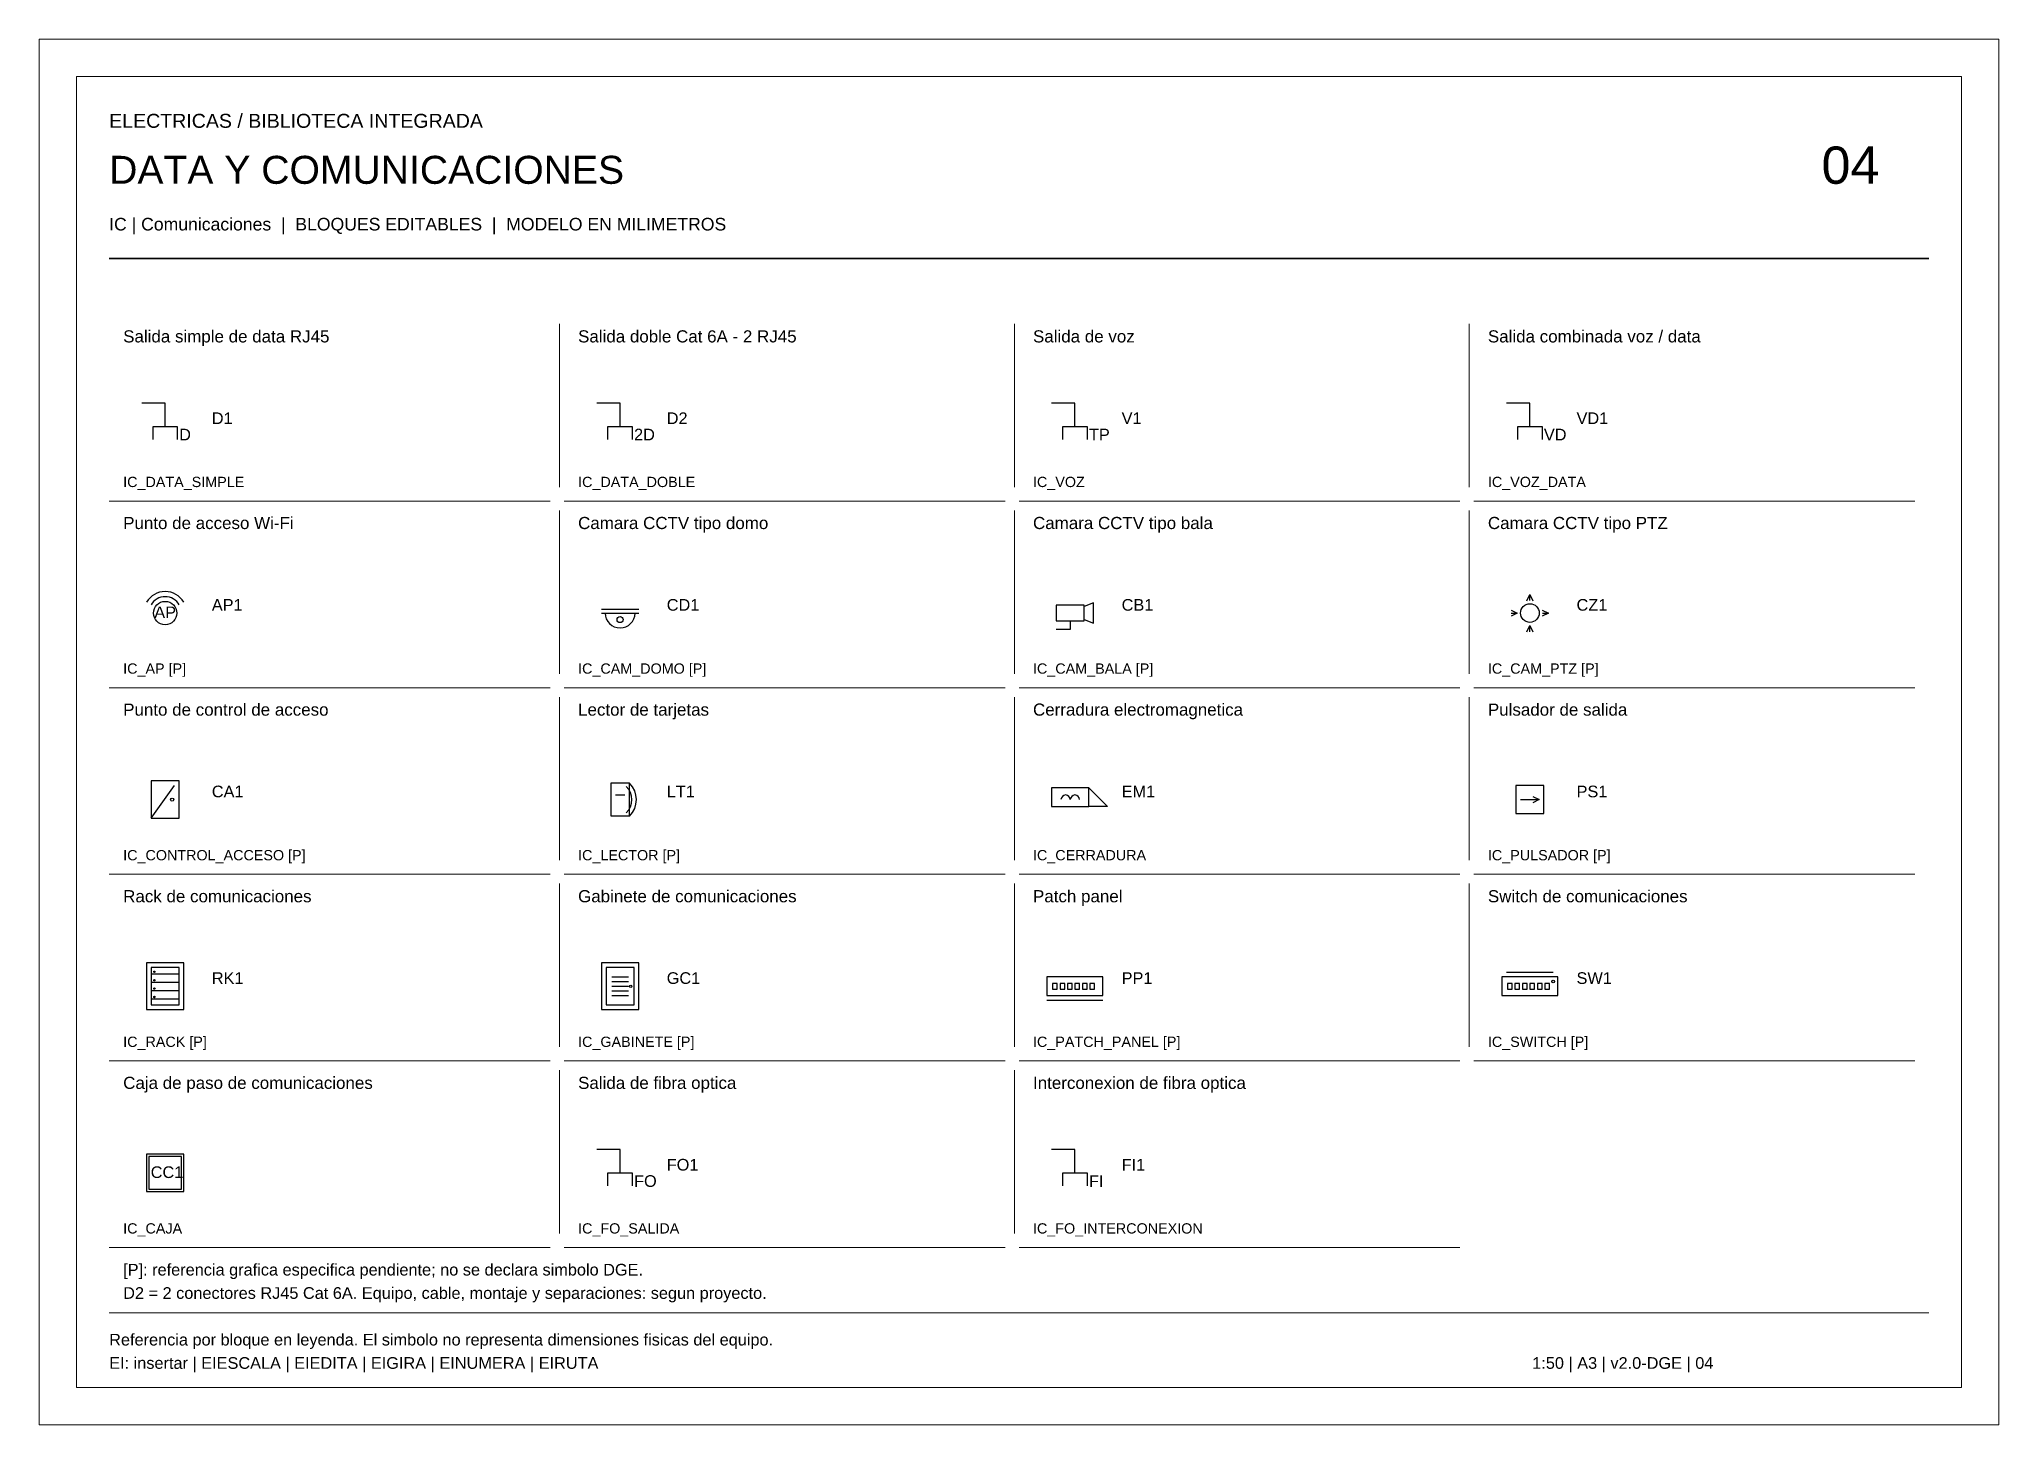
# Paper-space layout '04_DATA_COMUNICACIONES' of a CAD drawing. Header units: millimetres. Extents: x 0 to 420, y 0 to 297.
# The model-space entities are those that its viewports show. They can reach past a viewport. Long polylines and large blocks are cut down to what shows.
import ezdxf
from ezdxf.enums import TextEntityAlignment as Align

# ---------------------------------------------------------------- set-up
doc = ezdxf.new("R2010")
doc.units = ezdxf.units.MM
for name, color, linetype, lineweight in [('EIC-CATALOGO', 7, 'Continuous', 18), ('EIC-MARCO', 8, 'Continuous', 13), ('IC-ACCESOS', 214, 'Continuous', 25), ('IC-CAJAS', 144, 'Continuous', 25), ('IC-CCTV', 174, 'Continuous', 25), ('IC-DATA', 144, 'Continuous', 25), ('IC-FIBRA', 94, 'Continuous', 25), ('IC-RACK', 144, 'Continuous', 30), ('IC-VOZ', 144, 'Continuous', 25), ('IC-WIFI', 144, 'Continuous', 25)]:
    doc.layers.add(name, color=color, linetype=linetype, lineweight=lineweight)
doc.layers.add('VIEWPORTS', color=8, linetype='Continuous', lineweight=0, plot=False)
doc.styles.add('EI_TEXTO', font='arial.ttf')

# ---------------------------------------------------------------- blocks, each defined once
blk = doc.blocks.new('IC_DATA_SIMPLE')
at = {"color": 0, "lineweight": -2}
for points in [[(0, 0), (0, 5), (-5, 5)], [(-2.6, -2.8), (-2.6, 0), (2.6, 0), (2.6, -2.8)]]:
    blk.add_lwpolyline(points, dxfattribs=at)
at = {"color": 0, "style": 'EI_TEXTO', "flags": 1}
for tag in ['TIPO', 'TABLERO', 'SISTEMA', 'OBSERVACIONES', 'CABLE', 'CATEGORIA', 'CLASE_REFERENCIA', 'DESCRIPCION', 'MONTAJE', 'NORMA', 'PUNTO', 'PUERTOS', 'PAGINA_DGE']:
    blk.add_attdef(tag, (0, 0), '', height=2.5, dxfattribs=at)
at = {"color": 0, "style": 'EI_TEXTO'}
for tag, p in [('CODIGO', (10, 0.5)), ('DISTINTIVO', (3, -3)), ('ALTURA', (10, -6.5)), ('CIRCUITO', (10, -3))]:
    blk.add_attdef(tag, p, '', height=2.5, dxfattribs=at)
blk = doc.blocks.new('IC_DATA_DOBLE')
at = {"color": 0, "lineweight": -2}
for points in [[(0, 0), (0, 5), (-5, 5)], [(-2.6, -2.8), (-2.6, 0), (2.6, 0), (2.6, -2.8)]]:
    blk.add_lwpolyline(points, dxfattribs=at)
at = {"color": 0, "style": 'EI_TEXTO', "flags": 1}
for tag in ['TIPO', 'TABLERO', 'SISTEMA', 'OBSERVACIONES', 'CABLE', 'CATEGORIA', 'CLASE_REFERENCIA', 'DESCRIPCION', 'MONTAJE', 'NORMA', 'PUNTO', 'PUERTOS', 'PAGINA_DGE']:
    blk.add_attdef(tag, (0, 0), '', height=2.5, dxfattribs=at)
at = {"color": 0, "style": 'EI_TEXTO'}
for tag, p in [('CODIGO', (10, 0.5)), ('DISTINTIVO', (3, -3)), ('ALTURA', (10, -6.5)), ('CIRCUITO', (10, -3))]:
    blk.add_attdef(tag, p, '', height=2.5, dxfattribs=at)
blk = doc.blocks.new('IC_VOZ')
at = {"color": 0, "lineweight": -2}
for points in [[(0, 0), (0, 5), (-5, 5)], [(-2.6, -2.8), (-2.6, 0), (2.6, 0), (2.6, -2.8)]]:
    blk.add_lwpolyline(points, dxfattribs=at)
at = {"color": 0, "style": 'EI_TEXTO', "flags": 1}
for tag in ['TIPO', 'TABLERO', 'SISTEMA', 'OBSERVACIONES', 'CABLE', 'CLASE_REFERENCIA', 'DESCRIPCION', 'MONTAJE', 'NORMA', 'PUNTO', 'PUERTOS', 'PAGINA_DGE']:
    blk.add_attdef(tag, (0, 0), '', height=2.5, dxfattribs=at)
at = {"color": 0, "style": 'EI_TEXTO'}
for tag, p in [('CODIGO', (10, 0.5)), ('DISTINTIVO', (3, -3)), ('ALTURA', (10, -6.5)), ('CIRCUITO', (10, -3))]:
    blk.add_attdef(tag, p, '', height=2.5, dxfattribs=at)
blk = doc.blocks.new('IC_VOZ_DATA')
at = {"color": 0, "lineweight": -2}
for points in [[(0, 0), (0, 5), (-5, 5)], [(-2.6, -2.8), (-2.6, 0), (2.6, 0), (2.6, -2.8)]]:
    blk.add_lwpolyline(points, dxfattribs=at)
at = {"color": 0, "style": 'EI_TEXTO', "flags": 1}
for tag in ['TIPO', 'TABLERO', 'SISTEMA', 'OBSERVACIONES', 'CABLE', 'CLASE_REFERENCIA', 'DESCRIPCION', 'MONTAJE', 'NORMA', 'PUNTO', 'PUERTOS', 'PAGINA_DGE']:
    blk.add_attdef(tag, (0, 0), '', height=2.5, dxfattribs=at)
at = {"color": 0, "style": 'EI_TEXTO'}
for tag, p in [('CODIGO', (10, 0.5)), ('DISTINTIVO', (3, -3)), ('ALTURA', (10, -6.5)), ('CIRCUITO', (10, -3))]:
    blk.add_attdef(tag, p, '', height=2.5, dxfattribs=at)
blk = doc.blocks.new('IC_AP')
at = {"color": 0, "lineweight": -2}
blk.add_circle((0, 0), 2.5, dxfattribs=at)
for radius in [4.6, 3.5]:
    blk.add_arc((0, 0), radius, 30, 150, dxfattribs=at)
at = {"color": 0, "lineweight": -2, "style": 'EI_TEXTO'}
blk.add_text('AP', height=2.5, dxfattribs=at).set_placement((0, -1.1), align=Align.CENTER)
at = {"color": 0, "style": 'EI_TEXTO', "flags": 1}
for tag in ['TIPO', 'TABLERO', 'SISTEMA', 'OBSERVACIONES', 'CABLE', 'DESCRIPCION', 'MONTAJE', 'NORMA', 'PUNTO']:
    blk.add_attdef(tag, (0, 0), '', height=2.5, dxfattribs=at)
at = {"color": 0, "style": 'EI_TEXTO'}
for tag, p in [('CODIGO', (10, 0.5)), ('ALTURA', (10, -6.5)), ('CIRCUITO', (10, -3))]:
    blk.add_attdef(tag, p, '', height=2.5, dxfattribs=at)
blk = doc.blocks.new('IC_CAM_DOMO')
at = {"color": 0, "lineweight": -2}
for p, q in [((-4, 0.8), (4, 0.8)), ((-4, 0), (4, 0))]:
    blk.add_line(p, q, dxfattribs=at)
blk.add_circle((0, -1.4), 0.65, dxfattribs=at)
blk.add_arc((0, 0), 3.2, 180, 360, dxfattribs=at)
at = {"color": 0, "style": 'EI_TEXTO', "flags": 1}
for tag in ['TIPO', 'TABLERO', 'SISTEMA', 'OBSERVACIONES', 'CABLE', 'DESCRIPCION', 'MONTAJE', 'NORMA', 'PUNTO']:
    blk.add_attdef(tag, (0, 0), '', height=2.5, dxfattribs=at)
at = {"color": 0, "style": 'EI_TEXTO'}
for tag, p in [('CODIGO', (10, 0.5)), ('ALTURA', (10, -6.5)), ('CIRCUITO', (10, -3))]:
    blk.add_attdef(tag, p, '', height=2.5, dxfattribs=at)
blk = doc.blocks.new('IC_CAM_BALA')
at = {"color": 0, "lineweight": -2}
blk.add_lwpolyline([(-4, -1.7), (2, -1.7), (2, 1.7), (-4, 1.7)], close=True, dxfattribs=at)
for points in [[(2, -1.4), (4, -2.2), (4, 2.2), (2, 1.4)], [(-1, -1.7), (-1, -3.5), (-4, -3.5)]]:
    blk.add_lwpolyline(points, dxfattribs=at)
at = {"color": 0, "style": 'EI_TEXTO', "flags": 1}
for tag in ['TIPO', 'TABLERO', 'SISTEMA', 'OBSERVACIONES', 'CABLE', 'DESCRIPCION', 'MONTAJE', 'NORMA', 'PUNTO']:
    blk.add_attdef(tag, (0, 0), '', height=2.5, dxfattribs=at)
at = {"color": 0, "style": 'EI_TEXTO'}
for tag, p in [('CODIGO', (10, 0.5)), ('ALTURA', (10, -6.5)), ('CIRCUITO', (10, -3))]:
    blk.add_attdef(tag, p, '', height=2.5, dxfattribs=at)
blk = doc.blocks.new('IC_CAM_PTZ')
at = {"color": 0, "lineweight": -2}
for p, q in [((-4, 0), (-2.7, 0)), ((0, 2.7), (0, 4)), ((2.7, 0), (4, 0)), ((0, -4), (0, -2.7))]:
    blk.add_line(p, q, dxfattribs=at)
for points in [[(-4.05, 0.65), (-2.7, 0), (-4.05, -0.65)], [(-0.65, 2.65), (0, 4), (0.65, 2.65)], [(2.65, 0.65), (4, 0), (2.65, -0.65)], [(-0.65, -4.05), (0, -2.7), (0.65, -4.05)]]:
    blk.add_lwpolyline(points, dxfattribs=at)
blk.add_circle((0, 0), 2, dxfattribs=at)
at = {"color": 0, "style": 'EI_TEXTO', "flags": 1}
for tag in ['TIPO', 'TABLERO', 'SISTEMA', 'OBSERVACIONES', 'CABLE', 'DESCRIPCION', 'MONTAJE', 'NORMA', 'PUNTO']:
    blk.add_attdef(tag, (0, 0), '', height=2.5, dxfattribs=at)
at = {"color": 0, "style": 'EI_TEXTO'}
for tag, p in [('CODIGO', (10, 0.5)), ('ALTURA', (10, -6.5)), ('CIRCUITO', (10, -3))]:
    blk.add_attdef(tag, p, '', height=2.5, dxfattribs=at)
blk = doc.blocks.new('IC_CONTROL_ACCESO')
at = {"color": 0, "lineweight": -2}
blk.add_line((-3, -4), (2, 3), dxfattribs=at)
blk.add_lwpolyline([(-3, -4), (3, -4), (3, 4), (-3, 4)], close=True, dxfattribs=at)
blk.add_circle((1.5, 0), 0.35, dxfattribs=at)
at = {"color": 0, "style": 'EI_TEXTO', "flags": 1}
for tag in ['TIPO', 'TABLERO', 'SISTEMA', 'OBSERVACIONES', 'CABLE', 'DESCRIPCION', 'MONTAJE', 'NORMA', 'PUNTO']:
    blk.add_attdef(tag, (0, 0), '', height=2.5, dxfattribs=at)
at = {"color": 0, "style": 'EI_TEXTO'}
for tag, p in [('CODIGO', (10, 0.5)), ('ALTURA', (10, -6.5)), ('CIRCUITO', (10, -3))]:
    blk.add_attdef(tag, p, '', height=2.5, dxfattribs=at)
blk = doc.blocks.new('IC_LECTOR')
at = {"color": 0, "lineweight": -2}
blk.add_line((-1, 1), (1, 1), dxfattribs=at)
blk.add_lwpolyline([(-2, -3.5), (2, -3.5), (2, 3.5), (-2, 3.5)], close=True, dxfattribs=at)
for radius in [4, 5]:
    blk.add_arc((-1.5, 0), radius, -45, 45, dxfattribs=at)
at = {"color": 0, "style": 'EI_TEXTO', "flags": 1}
for tag in ['TIPO', 'TABLERO', 'SISTEMA', 'OBSERVACIONES', 'CABLE', 'DESCRIPCION', 'MONTAJE', 'NORMA', 'PUNTO']:
    blk.add_attdef(tag, (0, 0), '', height=2.5, dxfattribs=at)
at = {"color": 0, "style": 'EI_TEXTO'}
for tag, p in [('CODIGO', (10, 0.5)), ('ALTURA', (10, -6.5)), ('CIRCUITO', (10, -3))]:
    blk.add_attdef(tag, p, '', height=2.5, dxfattribs=at)
blk = doc.blocks.new('IC_CERRADURA')
at = {"color": 0, "lineweight": -2}
blk.add_lwpolyline([(-5, -1.5), (3, -1.5), (3, 2.5), (-5, 2.5)], close=True, dxfattribs=at)
blk.add_lwpolyline([(3, 2.5), (7, -1.5), (3, -1.5)], dxfattribs=at)
for centre in [(-2, 0), (0, 0)]:
    blk.add_arc(centre, 1, 0, 180, dxfattribs=at)
at = {"color": 0, "style": 'EI_TEXTO', "flags": 1}
for tag in ['TIPO', 'TABLERO', 'SISTEMA', 'OBSERVACIONES', 'CABLE', 'CLASE_REFERENCIA', 'DESCRIPCION', 'MONTAJE', 'NORMA', 'PUNTO', 'PAGINA_DGE']:
    blk.add_attdef(tag, (0, 0), '', height=2.5, dxfattribs=at)
at = {"color": 0, "style": 'EI_TEXTO'}
for tag, p in [('CODIGO', (10, 0.5)), ('ALTURA', (10, -6.5)), ('CIRCUITO', (10, -3))]:
    blk.add_attdef(tag, p, '', height=2.5, dxfattribs=at)
blk = doc.blocks.new('IC_PULSADOR')
at = {"color": 0, "lineweight": -2}
blk.add_line((-2, 0), (2, 0), dxfattribs=at)
blk.add_lwpolyline([(-3, -3), (3, -3), (3, 3), (-3, 3)], close=True, dxfattribs=at)
blk.add_lwpolyline([(0.65, 0.65), (2, 0), (0.65, -0.65)], dxfattribs=at)
at = {"color": 0, "style": 'EI_TEXTO', "flags": 1}
for tag in ['TIPO', 'TABLERO', 'SISTEMA', 'OBSERVACIONES', 'CABLE', 'DESCRIPCION', 'MONTAJE', 'NORMA', 'PUNTO']:
    blk.add_attdef(tag, (0, 0), '', height=2.5, dxfattribs=at)
at = {"color": 0, "style": 'EI_TEXTO'}
for tag, p in [('CODIGO', (10, 0.5)), ('ALTURA', (10, -6.5)), ('CIRCUITO', (10, -3))]:
    blk.add_attdef(tag, p, '', height=2.5, dxfattribs=at)
blk = doc.blocks.new('IC_RACK')
at = {"color": 0, "lineweight": -2}
for p, q in [((-3, 2.7), (3, 2.7)), ((-3, 0.9), (3, 0.9)), ((-3, -0.9), (3, -0.9)), ((-3, -2.7), (3, -2.7))]:
    blk.add_line(p, q, dxfattribs=at)
for points in [[(-4, -5), (4, -5), (4, 5), (-4, 5)], [(-3, -4), (3, -4), (3, 4), (-3, 4)]]:
    blk.add_lwpolyline(points, close=True, dxfattribs=at)
for centre in [(-2.3, 3.1), (-2.3, 1.3), (-2.3, -0.5), (-2.3, -2.3)]:
    blk.add_circle(centre, 0.15, dxfattribs=at)
at = {"color": 0, "style": 'EI_TEXTO', "flags": 1}
for tag in ['TIPO', 'TABLERO', 'SISTEMA', 'OBSERVACIONES', 'CABLE', 'UNIDADES_RACK', 'DESCRIPCION', 'MONTAJE', 'NORMA', 'PUNTO', 'DIMENSIONES']:
    blk.add_attdef(tag, (0, 0), '', height=2.5, dxfattribs=at)
at = {"color": 0, "style": 'EI_TEXTO'}
for tag, p in [('CODIGO', (10, 0.5)), ('ALTURA', (10, -6.5)), ('CIRCUITO', (10, -3))]:
    blk.add_attdef(tag, p, '', height=2.5, dxfattribs=at)
blk = doc.blocks.new('IC_GABINETE')
at = {"color": 0, "lineweight": -2}
for p, q in [((-1.8, 2), (1.8, 2)), ((-1.8, 1), (1.8, 1)), ((-1.8, 0), (1.8, 0)), ((-1.8, -1), (1.8, -1)), ((-1.8, -2), (1.8, -2))]:
    blk.add_line(p, q, dxfattribs=at)
for points in [[(-4, -5), (4, -5), (4, 5), (-4, 5)], [(-3, -4), (3, -4), (3, 4), (-3, 4)]]:
    blk.add_lwpolyline(points, close=True, dxfattribs=at)
blk.add_circle((2.3, 0), 0.25, dxfattribs=at)
at = {"color": 0, "style": 'EI_TEXTO', "flags": 1}
for tag in ['TIPO', 'TABLERO', 'SISTEMA', 'OBSERVACIONES', 'CABLE', 'DESCRIPCION', 'MONTAJE', 'NORMA', 'PUNTO', 'DIMENSIONES']:
    blk.add_attdef(tag, (0, 0), '', height=2.5, dxfattribs=at)
at = {"color": 0, "style": 'EI_TEXTO'}
for tag, p in [('CODIGO', (10, 0.5)), ('ALTURA', (10, -6.5)), ('CIRCUITO', (10, -3))]:
    blk.add_attdef(tag, p, '', height=2.5, dxfattribs=at)
blk = doc.blocks.new('IC_PATCH_PANEL')
at = {"color": 0, "lineweight": -2}
blk.add_line((-6, -3), (6, -3), dxfattribs=at)
for points in [[(-6, -2), (6, -2), (6, 2), (-6, 2)], [(-4.8, -0.6), (-3.8, -0.6), (-3.8, 0.6), (-4.8, 0.6)], [(-3.2, -0.6), (-2.2, -0.6), (-2.2, 0.6), (-3.2, 0.6)], [(-1.6, -0.6), (-0.6, -0.6), (-0.6, 0.6), (-1.6, 0.6)], [(0, -0.6), (1, -0.6), (1, 0.6), (0, 0.6)], [(1.6, -0.6), (2.6, -0.6), (2.6, 0.6), (1.6, 0.6)], [(3.2, -0.6), (4.2, -0.6), (4.2, 0.6), (3.2, 0.6)]]:
    blk.add_lwpolyline(points, close=True, dxfattribs=at)
at = {"color": 0, "style": 'EI_TEXTO', "flags": 1}
for tag in ['TIPO', 'TABLERO', 'SISTEMA', 'OBSERVACIONES', 'CABLE', 'DESCRIPCION', 'MONTAJE', 'NORMA', 'PUNTO', 'PUERTOS']:
    blk.add_attdef(tag, (0, 0), '', height=2.5, dxfattribs=at)
at = {"color": 0, "style": 'EI_TEXTO'}
for tag, p in [('CODIGO', (10, 0.5)), ('ALTURA', (10, -6.5)), ('CIRCUITO', (10, -3))]:
    blk.add_attdef(tag, p, '', height=2.5, dxfattribs=at)
blk = doc.blocks.new('IC_SWITCH')
at = {"color": 0, "lineweight": -2}
blk.add_line((-5, 3), (5, 3), dxfattribs=at)
for points in [[(-6, -2), (6, -2), (6, 2), (-6, 2)], [(-4.8, -0.6), (-3.8, -0.6), (-3.8, 0.6), (-4.8, 0.6)], [(-3.2, -0.6), (-2.2, -0.6), (-2.2, 0.6), (-3.2, 0.6)], [(-1.6, -0.6), (-0.6, -0.6), (-0.6, 0.6), (-1.6, 0.6)], [(0, -0.6), (1, -0.6), (1, 0.6), (0, 0.6)], [(1.6, -0.6), (2.6, -0.6), (2.6, 0.6), (1.6, 0.6)], [(3.2, -0.6), (4.2, -0.6), (4.2, 0.6), (3.2, 0.6)]]:
    blk.add_lwpolyline(points, close=True, dxfattribs=at)
blk.add_circle((5, 1), 0.3, dxfattribs=at)
at = {"color": 0, "style": 'EI_TEXTO', "flags": 1}
for tag in ['TIPO', 'TABLERO', 'SISTEMA', 'OBSERVACIONES', 'CABLE', 'DESCRIPCION', 'MONTAJE', 'NORMA', 'PUNTO', 'PUERTOS', 'POE']:
    blk.add_attdef(tag, (0, 0), '', height=2.5, dxfattribs=at)
at = {"color": 0, "style": 'EI_TEXTO'}
for tag, p in [('CODIGO', (10, 0.5)), ('ALTURA', (10, -6.5)), ('CIRCUITO', (10, -3))]:
    blk.add_attdef(tag, p, '', height=2.5, dxfattribs=at)
blk = doc.blocks.new('IC_CAJA')
at = {"color": 0, "lineweight": -2}
for points in [[(-4, -4), (4, -4), (4, 4), (-4, 4)], [(-3.5, -3.5), (3.5, -3.5), (3.5, 3.5), (-3.5, 3.5)]]:
    blk.add_lwpolyline(points, close=True, dxfattribs=at)
at = {"color": 0, "style": 'EI_TEXTO'}
for tag, p in [('CODIGO', (-3.1, -1.1)), ('ALTURA', (10, -6.5)), ('CIRCUITO', (10, -3))]:
    blk.add_attdef(tag, p, '', height=2.5, dxfattribs=at)
at = {"color": 0, "style": 'EI_TEXTO', "flags": 1}
for tag in ['TIPO', 'TABLERO', 'SISTEMA', 'OBSERVACIONES', 'CABLE', 'DESCRIPCION', 'MONTAJE', 'NORMA', 'PUNTO', 'DIMENSIONES', 'MATERIAL']:
    blk.add_attdef(tag, (0, 0), '', height=2.5, dxfattribs=at)
blk = doc.blocks.new('IC_FO_SALIDA')
at = {"color": 0, "lineweight": -2}
for points in [[(0, 0), (0, 5), (-5, 5)], [(-2.6, -2.8), (-2.6, 0), (2.6, 0), (2.6, -2.8)]]:
    blk.add_lwpolyline(points, dxfattribs=at)
at = {"color": 0, "style": 'EI_TEXTO', "flags": 1}
for tag in ['TIPO', 'TABLERO', 'SISTEMA', 'OBSERVACIONES', 'CABLE', 'CONECTOR', 'CLASE_REFERENCIA', 'DESCRIPCION', 'MONTAJE', 'NORMA', 'PUNTO', 'FIBRAS', 'PAGINA_DGE']:
    blk.add_attdef(tag, (0, 0), '', height=2.5, dxfattribs=at)
at = {"color": 0, "style": 'EI_TEXTO'}
for tag, p in [('CODIGO', (10, 0.5)), ('DISTINTIVO', (3, -3)), ('ALTURA', (10, -6.5)), ('CIRCUITO', (10, -3))]:
    blk.add_attdef(tag, p, '', height=2.5, dxfattribs=at)
blk = doc.blocks.new('IC_FO_INTERCONEXION')
at = {"color": 0, "lineweight": -2}
for points in [[(0, 0), (0, 5), (-5, 5)], [(-2.6, -2.8), (-2.6, 0), (2.6, 0), (2.6, -2.8)]]:
    blk.add_lwpolyline(points, dxfattribs=at)
at = {"color": 0, "style": 'EI_TEXTO', "flags": 1}
for tag in ['TIPO', 'TABLERO', 'SISTEMA', 'OBSERVACIONES', 'CABLE', 'CLASE_REFERENCIA', 'DESCRIPCION', 'MONTAJE', 'NORMA', 'PUNTO', 'FIBRAS', 'PAGINA_DGE']:
    blk.add_attdef(tag, (0, 0), '', height=2.5, dxfattribs=at)
at = {"color": 0, "style": 'EI_TEXTO'}
for tag, p in [('CODIGO', (10, 0.5)), ('DISTINTIVO', (3, -3)), ('ALTURA', (10, -6.5)), ('CIRCUITO', (10, -3))]:
    blk.add_attdef(tag, p, '', height=2.5, dxfattribs=at)

msp = doc.modelspace()

# ---------------------------------------------------------------- linework, layer by layer
at = {"layer": 'EIC-MARCO', "color": 144, "lineweight": 35}
msp.add_line((68250, -27500), (87750, -27500), dxfattribs=at)
at = {"layer": 'EIC-MARCO', "color": 8, "lineweight": 13}
for p, q in [((73075, -29950), (73075, -28200)), ((77950, -29950), (77950, -28200)), ((82825, -29950), (82825, -28200)), ((68250, -30100), (72975, -30100)), ((73075, -31950), (73075, -30200)), ((73125, -30100), (77850, -30100)), ((77950, -31950), (77950, -30200)), ((78000, -30100), (82725, -30100)), ((82825, -31950), (82825, -30200)), ((82875, -30100), (87600, -30100)), ((68250, -32100), (72975, -32100)), ((73125, -32100), (77850, -32100)), ((78000, -32100), (82725, -32100)), ((82875, -32100), (87600, -32100)), ((73075, -33950), (73075, -32200)), ((77950, -33950), (77950, -32200)), ((82825, -33950), (82825, -32200)), ((68250, -34100), (72975, -34100)), ((73075, -35950), (73075, -34200)), ((73125, -34100), (77850, -34100)), ((77950, -35950), (77950, -34200)), ((78000, -34100), (82725, -34100)), ((82825, -35950), (82825, -34200)), ((82875, -34100), (87600, -34100)), ((68250, -36100), (72975, -36100)), ((73125, -36100), (77850, -36100)), ((78000, -36100), (82725, -36100)), ((82875, -36100), (87600, -36100)), ((73075, -37950), (73075, -36200)), ((77950, -37950), (77950, -36200)), ((68250, -38100), (72975, -38100)), ((73125, -38100), (77850, -38100)), ((78000, -38100), (82725, -38100)), ((68250, -38800), (87750, -38800))]:
    msp.add_line(p, q, dxfattribs=at)
at = {"layer": 'EIC-MARCO'}
msp.add_lwpolyline([(67900, -39600), (88100, -39600), (88100, -25550), (67900, -25550)], close=True, dxfattribs=at)

# ---------------------------------------------------------------- block references
at = {"layer": 'IC-ACCESOS'}
ref = msp.add_blockref('IC_CONTROL_ACCESO', (68850, -33300), dxfattribs=dict(at, xscale=50, yscale=50, zscale=50))
ref.add_attrib('CODIGO', 'CA1', (69350, -33275), dxfattribs={"layer": '0', "height": 125, "style": 'EI_TEXTO'})
ref = msp.add_blockref('IC_LECTOR', (73725, -33300), dxfattribs=dict(at, xscale=50, yscale=50, zscale=50))
ref.add_attrib('CODIGO', 'LT1', (74225, -33275), dxfattribs={"layer": '0', "height": 125, "style": 'EI_TEXTO'})
ref = msp.add_blockref('IC_CERRADURA', (78600, -33300), dxfattribs=dict(at, xscale=50, yscale=50, zscale=50))
ref.add_attrib('CODIGO', 'EM1', (79100, -33275), dxfattribs={"layer": '0', "height": 125, "style": 'EI_TEXTO'})
ref = msp.add_blockref('IC_PULSADOR', (83475, -33300), dxfattribs=dict(at, xscale=50, yscale=50, zscale=50))
ref.add_attrib('CODIGO', 'PS1', (83975, -33275), dxfattribs={"layer": '0', "height": 125, "style": 'EI_TEXTO'})
at = {"layer": 'IC-CAJAS'}
ref = msp.add_blockref('IC_CAJA', (68850, -37300), dxfattribs=dict(at, xscale=50, yscale=50, zscale=50))
ref.add_attrib('CODIGO', 'CC1', (68695, -37355), dxfattribs={"layer": '0', "height": 125, "style": 'EI_TEXTO'})
at = {"layer": 'IC-CCTV'}
ref = msp.add_blockref('IC_CAM_DOMO', (73725, -31300), dxfattribs=dict(at, xscale=50, yscale=50, zscale=50))
ref.add_attrib('CODIGO', 'CD1', (74225, -31275), dxfattribs={"layer": '0', "height": 125, "style": 'EI_TEXTO'})
ref = msp.add_blockref('IC_CAM_BALA', (78600, -31300), dxfattribs=dict(at, xscale=50, yscale=50, zscale=50))
ref.add_attrib('CODIGO', 'CB1', (79100, -31275), dxfattribs={"layer": '0', "height": 125, "style": 'EI_TEXTO'})
ref = msp.add_blockref('IC_CAM_PTZ', (83475, -31300), dxfattribs=dict(at, xscale=50, yscale=50, zscale=50))
ref.add_attrib('CODIGO', 'CZ1', (83975, -31275), dxfattribs={"layer": '0', "height": 125, "style": 'EI_TEXTO'})
at = {"layer": 'IC-DATA'}
ref = msp.add_blockref('IC_DATA_SIMPLE', (68850, -29300), dxfattribs=dict(at, xscale=50, yscale=50, zscale=50))
ref.add_attrib('CODIGO', 'D1', (69350, -29275), dxfattribs={"layer": '0', "height": 125, "style": 'EI_TEXTO'})
ref.add_attrib('DISTINTIVO', 'D', (69000, -29450), dxfattribs={"layer": '0', "height": 125, "style": 'EI_TEXTO'})
ref = msp.add_blockref('IC_DATA_DOBLE', (73725, -29300), dxfattribs=dict(at, xscale=50, yscale=50, zscale=50))
ref.add_attrib('CODIGO', 'D2', (74225, -29275), dxfattribs={"layer": '0', "height": 125, "style": 'EI_TEXTO'})
ref.add_attrib('DISTINTIVO', '2D', (73875, -29450), dxfattribs={"layer": '0', "height": 125, "style": 'EI_TEXTO'})
at = {"layer": 'IC-FIBRA'}
ref = msp.add_blockref('IC_FO_SALIDA', (73725, -37300), dxfattribs=dict(at, xscale=50, yscale=50, zscale=50))
ref.add_attrib('CODIGO', 'FO1', (74225, -37275), dxfattribs={"layer": '0', "height": 125, "style": 'EI_TEXTO'})
ref.add_attrib('DISTINTIVO', 'FO', (73875, -37450), dxfattribs={"layer": '0', "height": 125, "style": 'EI_TEXTO'})
ref = msp.add_blockref('IC_FO_INTERCONEXION', (78600, -37300), dxfattribs=dict(at, xscale=50, yscale=50, zscale=50))
ref.add_attrib('CODIGO', 'FI1', (79100, -37275), dxfattribs={"layer": '0', "height": 125, "style": 'EI_TEXTO'})
ref.add_attrib('DISTINTIVO', 'FI', (78750, -37450), dxfattribs={"layer": '0', "height": 125, "style": 'EI_TEXTO'})
at = {"layer": 'IC-RACK'}
ref = msp.add_blockref('IC_RACK', (68850, -35300), dxfattribs=dict(at, xscale=50, yscale=50, zscale=50))
ref.add_attrib('CODIGO', 'RK1', (69350, -35275), dxfattribs={"layer": '0', "height": 125, "style": 'EI_TEXTO'})
ref = msp.add_blockref('IC_GABINETE', (73725, -35300), dxfattribs=dict(at, xscale=50, yscale=50, zscale=50))
ref.add_attrib('CODIGO', 'GC1', (74225, -35275), dxfattribs={"layer": '0', "height": 125, "style": 'EI_TEXTO'})
ref = msp.add_blockref('IC_PATCH_PANEL', (78600, -35300), dxfattribs=dict(at, xscale=50, yscale=50, zscale=50))
ref.add_attrib('CODIGO', 'PP1', (79100, -35275), dxfattribs={"layer": '0', "height": 125, "style": 'EI_TEXTO'})
ref = msp.add_blockref('IC_SWITCH', (83475, -35300), dxfattribs=dict(at, xscale=50, yscale=50, zscale=50))
ref.add_attrib('CODIGO', 'SW1', (83975, -35275), dxfattribs={"layer": '0', "height": 125, "style": 'EI_TEXTO'})
at = {"layer": 'IC-VOZ'}
ref = msp.add_blockref('IC_VOZ', (78600, -29300), dxfattribs=dict(at, xscale=50, yscale=50, zscale=50))
ref.add_attrib('CODIGO', 'V1', (79100, -29275), dxfattribs={"layer": '0', "height": 125, "style": 'EI_TEXTO'})
ref.add_attrib('DISTINTIVO', 'TP', (78750, -29450), dxfattribs={"layer": '0', "height": 125, "style": 'EI_TEXTO'})
ref = msp.add_blockref('IC_VOZ_DATA', (83475, -29300), dxfattribs=dict(at, xscale=50, yscale=50, zscale=50))
ref.add_attrib('CODIGO', 'VD1', (83975, -29275), dxfattribs={"layer": '0', "height": 125, "style": 'EI_TEXTO'})
ref.add_attrib('DISTINTIVO', 'VD', (83625, -29450), dxfattribs={"layer": '0', "height": 125, "style": 'EI_TEXTO'})
at = {"layer": 'IC-WIFI'}
ref = msp.add_blockref('IC_AP', (68850, -31300), dxfattribs=dict(at, xscale=50, yscale=50, zscale=50))
ref.add_attrib('CODIGO', 'AP1', (69350, -31275), dxfattribs={"layer": '0', "height": 125, "style": 'EI_TEXTO'})

# ---------------------------------------------------------------- texts
at = {"layer": 'EIC-CATALOGO', "color": 144, "style": 'EI_TEXTO'}
for s, height, p in [('ELECTRICAS / BIBLIOTECA INTEGRADA', 150, (68250, -26100)), ('04', 400, (86600, -26700))]:
    msp.add_text(s, height=height, dxfattribs=at).set_placement(p)
at = {"layer": 'EIC-CATALOGO', "color": 7, "style": 'EI_TEXTO'}
for s, height, p in [('DATA Y COMUNICACIONES', 300, (68250, -26700)), ('IC | Comunicaciones  |  BLOQUES EDITABLES  |  MODELO EN MILIMETROS', 135, (68250, -27200)), ('Salida simple de data RJ45', 130, (68400, -28400)), ('Salida doble Cat 6A - 2 RJ45', 130, (73275, -28400)), ('Salida de voz', 130, (78150, -28400)), ('Salida combinada voz / data', 130, (83025, -28400)), ('Punto de acceso Wi-Fi', 130, (68400, -30400)), ('Camara CCTV tipo domo', 130, (73275, -30400)), ('Camara CCTV tipo bala', 130, (78150, -30400)), ('Camara CCTV tipo PTZ', 130, (83025, -30400)), ('Punto de control de acceso', 130, (68400, -32400)), ('Lector de tarjetas', 130, (73275, -32400)), ('Cerradura electromagnetica', 130, (78150, -32400)), ('Pulsador de salida', 130, (83025, -32400)), ('Rack de comunicaciones', 130, (68400, -34400)), ('Gabinete de comunicaciones', 130, (73275, -34400)), ('Patch panel', 130, (78150, -34400)), ('Switch de comunicaciones', 130, (83025, -34400)), ('Caja de paso de comunicaciones', 130, (68400, -36400)), ('Salida de fibra optica', 130, (73275, -36400)), ('Interconexion de fibra optica', 130, (78150, -36400)), ('[P]: referencia grafica especifica pendiente; no se declara simbolo DGE.', 125, (68400, -38400)), ('D2 = 2 conectores RJ45 Cat 6A. Equipo, cable, montaje y separaciones: segun proyecto.', 125, (68400, -38650)), ('Referencia por bloque en leyenda. El simbolo no representa dimensiones fisicas del equipo.', 125, (68250, -39150)), ('EI: insertar | EIESCALA | EIEDITA | EIGIRA | EINUMERA | EIRUTA', 125, (68250, -39400)), ('1:50 | A3 | v2.0-DGE | 04', 125, (83500, -39400))]:
    msp.add_text(s, height=height, dxfattribs=at).set_placement(p)
at = {"layer": 'EIC-CATALOGO', "color": 8, "style": 'EI_TEXTO'}
for s, p in [('IC_DATA_SIMPLE', (68400, -29950)), ('IC_DATA_DOBLE', (73275, -29950)), ('IC_VOZ', (78150, -29950)), ('IC_VOZ_DATA', (83025, -29950)), ('IC_AP [P]', (68400, -31950)), ('IC_CAM_DOMO [P]', (73275, -31950)), ('IC_CAM_BALA [P]', (78150, -31950)), ('IC_CAM_PTZ [P]', (83025, -31950)), ('IC_CONTROL_ACCESO [P]', (68400, -33950)), ('IC_LECTOR [P]', (73275, -33950)), ('IC_CERRADURA', (78150, -33950)), ('IC_PULSADOR [P]', (83025, -33950)), ('IC_RACK [P]', (68400, -35950)), ('IC_GABINETE [P]', (73275, -35950)), ('IC_PATCH_PANEL [P]', (78150, -35950)), ('IC_SWITCH [P]', (83025, -35950)), ('IC_CAJA', (68400, -37950)), ('IC_FO_SALIDA', (73275, -37950)), ('IC_FO_INTERCONEXION', (78150, -37950))]:
    msp.add_text(s, height=110, dxfattribs=at).set_placement(p)

psp = doc.layouts.new('04_DATA_COMUNICACIONES')

# ---------------------------------------------------------------- viewports
at = {"layer": 'VIEWPORTS'}
psp.add_viewport(center=(210, 148.5), size=(420, 297), view_center_point=(78000, -32575), view_height=14850, dxfattribs=at)

doc.saveas('drawing.dxf')
